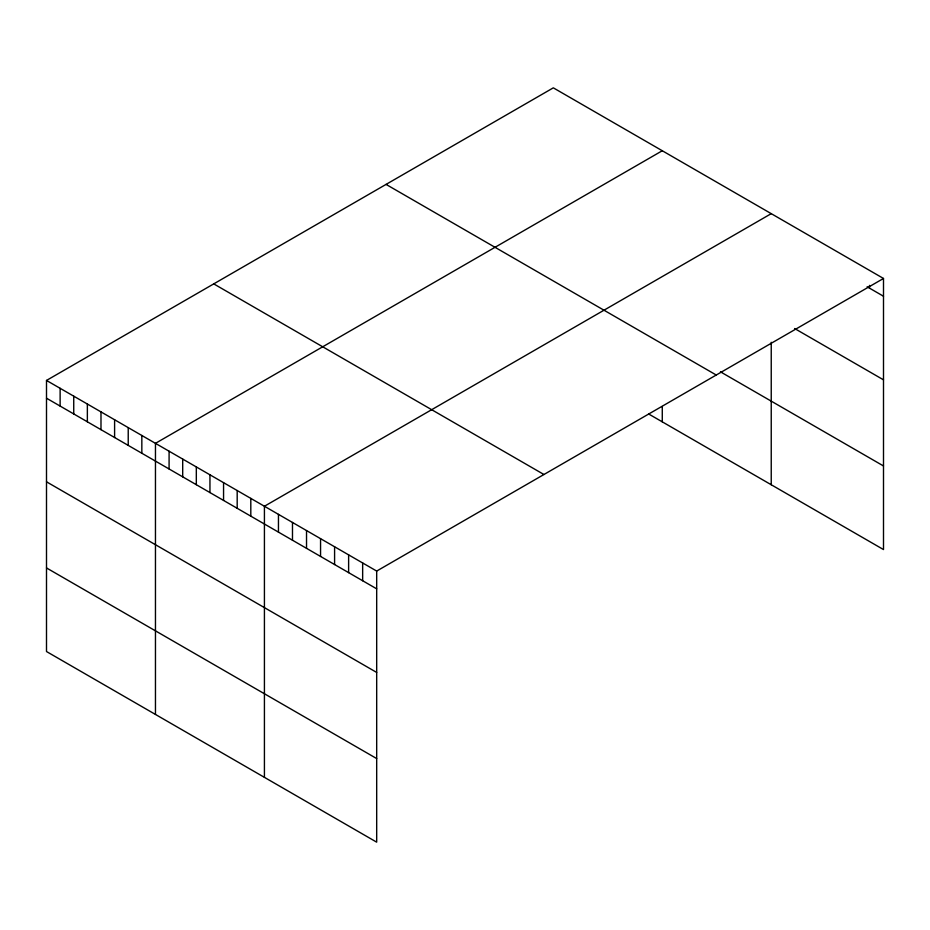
<?xml version="1.0" encoding="UTF-8"?>
<svg xmlns="http://www.w3.org/2000/svg" width="930" height="930" viewBox="0 0 930 930"><rect width="100%" height="100%" fill="white"/><g stroke="black" fill="none" stroke-linecap="round" stroke-linejoin="round"><path stroke-width="1.4" d="M883.5 278.465L376.685 571.067L376.685 842.162L46.5 651.535L46.5 380.44L553.315 87.839L883.5 278.465L883.5 549.56L648.652 413.978M662.276 150.741L155.461 443.343L155.461 714.438M771.237 213.656L264.422 506.257L264.422 777.352M867.132 286.777L883.5 296.24M794.627 328.523L883.5 379.835M720.471 371.837L883.5 465.965M386.066 184.396L716.251 375.023M213.749 283.882L543.934 474.509M46.5 380.44L376.685 571.067M46.5 398.203L376.685 588.841M46.5 481.81L376.685 672.437M46.5 567.939L376.685 758.566M869.469 285.394L869.469 288.137M771.237 342.287L771.237 484.751M662.276 406.515L662.276 421.836M362.654 562.964L362.654 580.739M348.622 554.873L348.622 572.636M334.591 546.77L334.591 564.533M320.559 538.668L320.559 556.431M306.528 530.565L306.528 548.328M292.485 522.462L292.485 540.225M278.454 514.36L278.454 532.123M250.809 498.387L250.809 516.162M237.185 490.529L237.185 508.303M223.56 482.67L223.56 500.433M209.948 474.8L209.948 492.575M196.323 466.941L196.323 484.704M182.699 459.071L182.699 476.846M169.086 451.213L169.086 468.976M141.837 435.484L141.837 453.259M128.224 427.626L128.224 445.389M114.599 419.756L114.599 437.53M100.986 411.897L100.986 429.66M87.362 404.027L87.362 421.801M73.737 396.168L73.737 413.931M60.125 388.298L60.125 406.073"/></g></svg>
